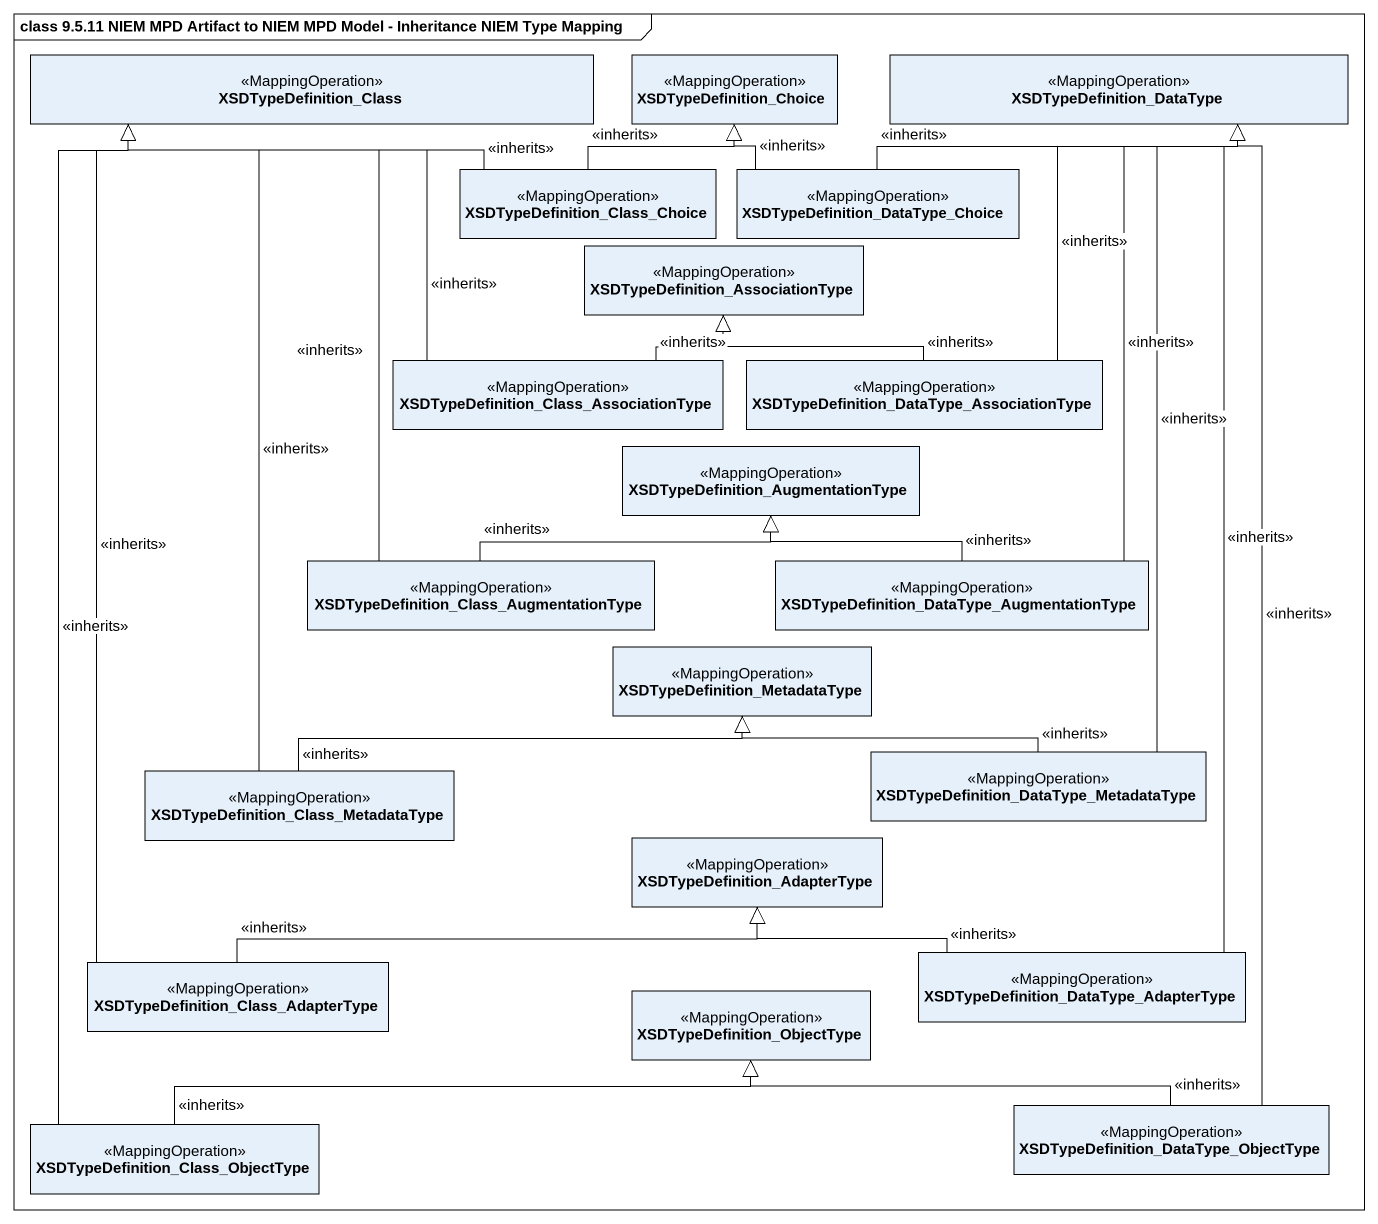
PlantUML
@startuml
mainframe class 9.5.11 NIEM MPD Artifact to NIEM MPD Model - Inheritance NIEM Type Mapping
hide circle
hide empty members
class XSDTypeDefinition_Class <<MappingOperation>>
class XSDTypeDefinition_Choice <<MappingOperation>>
class XSDTypeDefinition_DataType <<MappingOperation>>
class "XSDTypeDefinition_Class_Choice" as XSDTypeDefinition_Class_2 <<MappingOperation>>
class "XSDTypeDefinition_DataType_Choice" as XSDTypeDefinition_DataType_2 <<MappingOperation>>
class "XSDTypeDefinition_AssociationType" as XSDTypeDefinition <<MappingOperation>>
class "XSDTypeDefinition_Class_AssociationType" as XSDTypeDefinition_Class_3 <<MappingOperation>>
class "XSDTypeDefinition_DataType_AssociationType" as XSDTypeDefinition_DataType_3 <<MappingOperation>>
class "XSDTypeDefinition_AugmentationType" as XSDTypeDefinition_2 <<MappingOperation>>
class "XSDTypeDefinition_Class_AugmentationType" as XSDTypeDefinition_Class_4 <<MappingOperation>>
class "XSDTypeDefinition_DataType_AugmentationType" as XSDTypeDefinition_DataType_4 <<MappingOperation>>
class "XSDTypeDefinition_MetadataType" as XSDTypeDefinition_3 <<MappingOperation>>
class "XSDTypeDefinition_Class_MetadataType" as XSDTypeDefinition_Class_5 <<MappingOperation>>
class "XSDTypeDefinition_DataType_MetadataType" as XSDTypeDefinition_DataType_5 <<MappingOperation>>
class "XSDTypeDefinition_AdapterType" as XSDTypeDefinition_4 <<MappingOperation>>
class "XSDTypeDefinition_Class_AdapterType" as XSDTypeDefinition_Class_6 <<MappingOperation>>
class XSDTypeDefinition_ObjectType <<MappingOperation>>
class "XSDTypeDefinition_DataType_AdapterType" as XSDTypeDefinition_DataType_6 <<MappingOperation>>
class "XSDTypeDefinition_DataType_ObjectType" as XSDTypeDefinition_DataType_7 <<MappingOperation>>
class "XSDTypeDefinition_Class_ObjectType" as XSDTypeDefinition_Class_7 <<MappingOperation>>
XSDTypeDefinition_Class_2 -left-|> XSDTypeDefinition_Class : <<inherits>>
XSDTypeDefinition_Class_2 -up-|> XSDTypeDefinition_Choice : <<inherits>>
XSDTypeDefinition_DataType_2 -up-|> XSDTypeDefinition_Choice : <<inherits>>
XSDTypeDefinition_DataType_2 -right-|> XSDTypeDefinition_DataType : <<inherits>>
XSDTypeDefinition_Class_3 -up-|> XSDTypeDefinition_Class : <<inherits>>
XSDTypeDefinition_Class_3 -up-|> XSDTypeDefinition : <<inherits>>
XSDTypeDefinition_DataType_3 -up-|> XSDTypeDefinition_DataType : <<inherits>>
XSDTypeDefinition_DataType_3 -left-|> XSDTypeDefinition : <<inherits>>
XSDTypeDefinition_Class_4 -up-|> XSDTypeDefinition_Class : <<inherits>>
XSDTypeDefinition_Class_4 -right-|> XSDTypeDefinition_2 : <<inherits>>
XSDTypeDefinition_DataType_4 -up-|> XSDTypeDefinition_DataType : <<inherits>>
XSDTypeDefinition_DataType_4 -up-|> XSDTypeDefinition_2 : <<inherits>>
XSDTypeDefinition_Class_5 -up-|> XSDTypeDefinition_Class : <<inherits>>
XSDTypeDefinition_Class_5 -right-|> XSDTypeDefinition_3 : <<inherits>>
XSDTypeDefinition_DataType_5 -up-|> XSDTypeDefinition_DataType : <<inherits>>
XSDTypeDefinition_DataType_5 -left-|> XSDTypeDefinition_3 : <<inherits>>
XSDTypeDefinition_Class_6 -up-|> XSDTypeDefinition_Class : <<inherits>>
XSDTypeDefinition_Class_6 -right-|> XSDTypeDefinition_4 : <<inherits>>
XSDTypeDefinition_DataType_6 -up-|> XSDTypeDefinition_DataType : <<inherits>>
XSDTypeDefinition_DataType_6 -left-|> XSDTypeDefinition_4 : <<inherits>>
XSDTypeDefinition_DataType_7 -up-|> XSDTypeDefinition_DataType : <<inherits>>
XSDTypeDefinition_DataType_7 -left-|> XSDTypeDefinition_ObjectType : <<inherits>>
XSDTypeDefinition_Class_7 -up-|> XSDTypeDefinition_Class : <<inherits>>
XSDTypeDefinition_Class_7 -right-|> XSDTypeDefinition_ObjectType : <<inherits>>
@enduml
